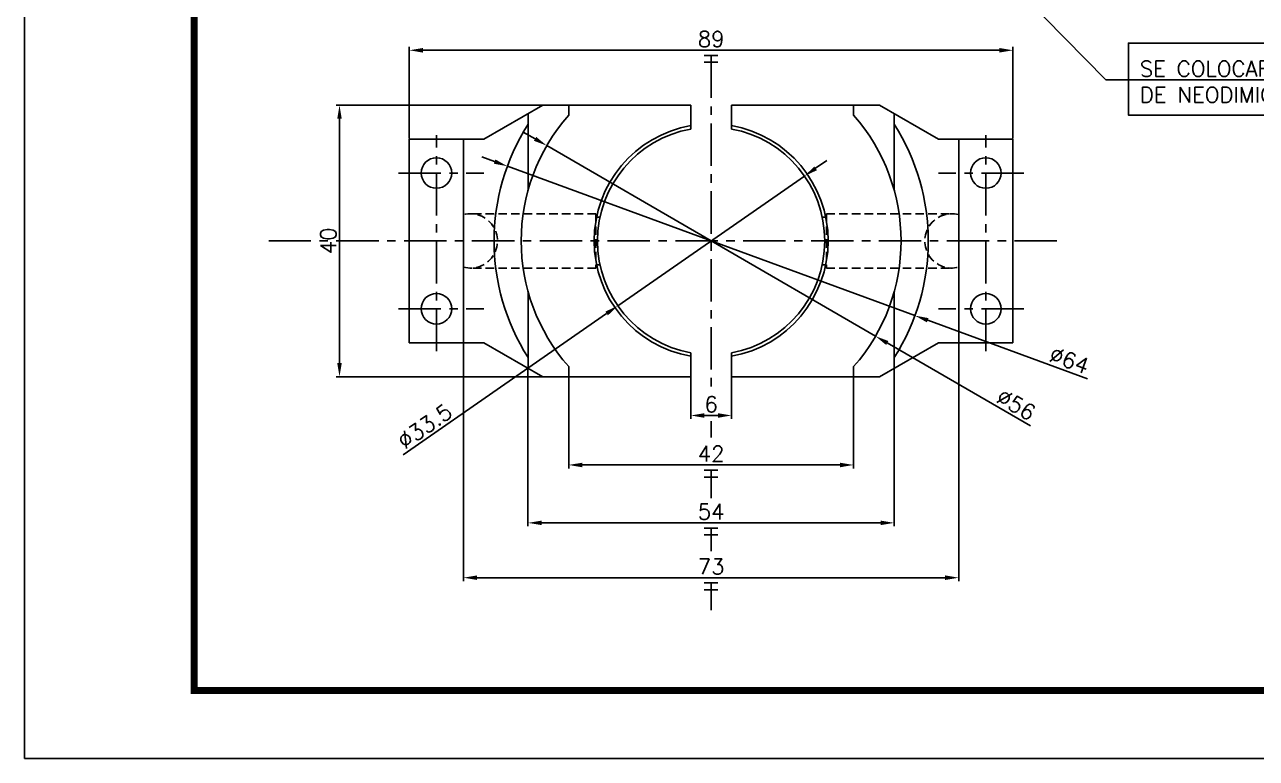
# Model space of a CAD drawing. Extents: x 0 to 420, y 0 to 297.
# Drawn here: x 0 to 181.6, y 0 to 108.1 of the extents above; entities that cross this region are included whole.
import ezdxf
from ezdxf import colors
from ezdxf.entities.mleader import LeaderData, LeaderLine
from ezdxf.math import Vec2, Vec3

# ---------------------------------------------------------------- set-up
doc = ezdxf.new("R2010")
doc.units = 0
doc.header["$LTSCALE"] = 5
doc.header["$MEASUREMENT"] = 0
doc.linetypes.add('CENTER', pattern=[2, 1.25, -0.25, 0.25, -0.25])
doc.linetypes.add('HIDDEN', pattern=[0.375, 0.25, -0.125])
doc.layers.get('0').update_dxf_attribs({"linetype": 'CONTINUOUS'})
doc.layers.get('DEFPOINTS').update_dxf_attribs({"linetype": 'CONTINUOUS'})
for name, color, linetype in [('CL', 1, 'CENTER'), ('CO', 3, 'CONTINUOUS'), ('OC', 1, 'HIDDEN')]:
    doc.layers.add(name, color=color, linetype=linetype)
doc.styles.add('ROMANS', font='ROMANS.SHX')
doc.dimstyles.new('1', dxfattribs={"dimtxt": 2.3, "dimasz": 2, "dimexe": 0.5, "dimexo": 0.0625, "dimgap": 0.5, "dimtad": 1, "dimdec": 4, "dimdsep": 46, "dimtxsty": 'ROMANS', "dimcen": -2, "dimclrt": 7, "dimadec": 0, "dimazin": 0, "dimtfac": 0.869565, "dimtdec": 4, "dimtmove": 0, "dimatfit": 3, "dimfxl": 1, "dimtolj": 1, "dimarcsym": 0})

# ---------------------------------------------------------------- blocks, each defined once
blk = doc.blocks.new('A3G')
blk.add_lwpolyline([(0, 297), (420, 297), (420, 0), (0, 0)], close=True)
at = {"const_width": 1}
blk.add_lwpolyline([(25, 287), (410, 287), (410, 10), (25, 10)], close=True, dxfattribs=at)
blk = doc.blocks.new('*D53')
at = {"layer": 'CO', "color": 0, "lineweight": -2}
for p, q in [((75.25, 91.26), (73.52, 92.26)), ((76.98, 90.26), (125.45, 62.19)), ((148.29, 48.96), (127.18, 61.19))]:
    blk.add_line(p, q, dxfattribs=at)
at = {"layer": 'CO', "color": 0}
for points in [[(75.42, 91.55), (75.09, 90.97), (76.98, 90.26)], [(127.34, 61.48), (127.01, 60.9), (125.45, 62.19)]]:
    blk.add_solid(points, dxfattribs=at)
at = {"layer": 'DEFPOINTS', "color": 0}
for p in [(76.98, 90.26), (125.45, 62.19)]:
    blk.add_point(p, dxfattribs=at)
at = {"layer": 'CO', "color": 7, "insert": (146.17, 52.1), "char_height": 2.3, "attachment_point": 5, "rotation": 329.9248, "style": 'ROMANS'}
blk.add_mtext('\\A1;∅56', dxfattribs=at)
blk = doc.blocks.new('*D54')
at = {"layer": 'CO', "color": 0, "lineweight": -2}
for p, q in [((69.29, 87.92), (67.41, 88.6)), ((71.17, 87.23), (131.26, 65.22)), ((156.7, 55.91), (133.14, 64.53))]:
    blk.add_line(p, q, dxfattribs=at)
at = {"layer": 'CO', "color": 0}
for points in [[(69.4, 88.23), (69.17, 87.6), (71.17, 87.23)], [(133.26, 64.85), (133.03, 64.22), (131.26, 65.22)]]:
    blk.add_solid(points, dxfattribs=at)
at = {"layer": 'DEFPOINTS', "color": 0}
for p in [(71.17, 87.23), (131.26, 65.22)]:
    blk.add_point(p, dxfattribs=at)
at = {"layer": 'CO', "color": 7, "insert": (154.02, 58.65), "char_height": 2.3, "attachment_point": 5, "rotation": 339.8888, "style": 'ROMANS'}
blk.add_mtext('\\A1;∅64', dxfattribs=at)
blk = doc.blocks.new('*D55')
at = {"layer": 'CO', "color": 0, "lineweight": -2}
for p, q in [((98.21, 56.16), (98.21, 50.01)), ((104.21, 56.16), (104.21, 50.01)), ((100.21, 50.51), (102.21, 50.51))]:
    blk.add_line(p, q, dxfattribs=at)
at = {"layer": 'CO', "color": 0}
for points in [[(100.21, 50.84), (100.21, 50.17), (98.21, 50.51)], [(102.21, 50.84), (102.21, 50.17), (104.21, 50.51)]]:
    blk.add_solid(points, dxfattribs=at)
at = {"layer": 'DEFPOINTS', "color": 0}
for p in [(98.21, 56.22), (104.21, 56.22), (104.21, 50.51)]:
    blk.add_point(p, dxfattribs=at)
at = {"layer": 'CO', "color": 7, "insert": (101.21, 52.16), "char_height": 2.3, "attachment_point": 5, "style": 'ROMANS'}
blk.add_mtext('\\A1;6', dxfattribs=at)
blk = doc.blocks.new('*D56')
at = {"layer": 'CO', "color": 0, "lineweight": -2}
for p, q in [((80.21, 56.16), (80.21, 42.72)), ((122.21, 56.16), (122.21, 42.72)), ((82.21, 43.22), (120.21, 43.22))]:
    blk.add_line(p, q, dxfattribs=at)
at = {"layer": 'CO', "color": 0}
for points in [[(82.21, 43.55), (82.21, 42.88), (80.21, 43.22)], [(120.21, 43.55), (120.21, 42.88), (122.21, 43.22)]]:
    blk.add_solid(points, dxfattribs=at)
at = {"layer": 'DEFPOINTS', "color": 0}
for p in [(80.21, 56.22), (122.21, 56.22), (122.21, 43.22)]:
    blk.add_point(p, dxfattribs=at)
at = {"layer": 'CO', "color": 7, "insert": (101.21, 44.87), "char_height": 2.3, "attachment_point": 5, "style": 'ROMANS'}
blk.add_mtext('\\A1;42', dxfattribs=at)
blk = doc.blocks.new('*D57')
at = {"layer": 'CO', "color": 0, "lineweight": -2}
for p, q in [((74.21, 57.41), (74.21, 34.19)), ((128.21, 57.41), (128.21, 34.19)), ((76.21, 34.69), (126.21, 34.69))]:
    blk.add_line(p, q, dxfattribs=at)
at = {"layer": 'CO', "color": 0}
for points in [[(76.21, 35.02), (76.21, 34.36), (74.21, 34.69)], [(126.21, 35.02), (126.21, 34.36), (128.21, 34.69)]]:
    blk.add_solid(points, dxfattribs=at)
at = {"layer": 'DEFPOINTS', "color": 0}
for p in [(74.21, 57.47), (128.21, 57.47), (128.21, 34.69)]:
    blk.add_point(p, dxfattribs=at)
at = {"layer": 'CO', "color": 7, "insert": (101.21, 36.34), "char_height": 2.3, "attachment_point": 5, "style": 'ROMANS'}
blk.add_mtext('\\A1;54', dxfattribs=at)
blk = doc.blocks.new('*D58')
at = {"layer": 'CO', "color": 0, "lineweight": -2}
for p, q in [((64.71, 61.16), (64.71, 26.11)), ((137.71, 61.16), (137.71, 26.11)), ((66.71, 26.61), (135.71, 26.61))]:
    blk.add_line(p, q, dxfattribs=at)
at = {"layer": 'CO', "color": 0}
for points in [[(66.71, 26.95), (66.71, 26.28), (64.71, 26.61)], [(135.71, 26.95), (135.71, 26.28), (137.71, 26.61)]]:
    blk.add_solid(points, dxfattribs=at)
at = {"layer": 'DEFPOINTS', "color": 0}
for p in [(64.71, 61.22), (137.71, 61.22), (137.71, 26.61)]:
    blk.add_point(p, dxfattribs=at)
at = {"layer": 'CO', "color": 7, "insert": (101.21, 28.26), "char_height": 2.3, "attachment_point": 5, "style": 'ROMANS'}
blk.add_mtext('\\A1;73', dxfattribs=at)
blk = doc.blocks.new('*D79')
at = {"layer": 'CO', "color": 0, "lineweight": -2}
for p, q in [((76.31, 96.22), (45.92, 96.22)), ((46.42, 58.22), (46.42, 94.22)), ((76.31, 56.22), (45.92, 56.22))]:
    blk.add_line(p, q, dxfattribs=at)
at = {"layer": 'CO', "color": 0}
for points in [[(46.09, 94.22), (46.75, 94.22), (46.42, 96.22)], [(46.09, 58.22), (46.75, 58.22), (46.42, 56.22)]]:
    blk.add_solid(points, dxfattribs=at)
at = {"layer": 'DEFPOINTS', "color": 0}
for p in [(46.42, 96.22), (76.37, 96.22), (76.37, 56.22)]:
    blk.add_point(p, dxfattribs=at)
at = {"layer": 'CO', "color": 7, "insert": (44.77, 76.22), "char_height": 2.3, "attachment_point": 5, "rotation": 90, "style": 'ROMANS'}
blk.add_mtext('\\A1;40', dxfattribs=at)
blk = doc.blocks.new('*D80')
at = {"layer": 'CO', "color": 0, "lineweight": -2}
for p, q in [((56.71, 91.29), (56.71, 104.81)), ((58.71, 104.31), (143.71, 104.31)), ((145.71, 91.29), (145.71, 104.81))]:
    blk.add_line(p, q, dxfattribs=at)
at = {"layer": 'CO', "color": 0}
for points in [[(58.71, 104.64), (58.71, 103.97), (56.71, 104.31)], [(143.71, 104.64), (143.71, 103.97), (145.71, 104.31)]]:
    blk.add_solid(points, dxfattribs=at)
at = {"layer": 'DEFPOINTS', "color": 0}
for p in [(145.71, 104.31), (56.71, 91.22), (145.71, 91.22)]:
    blk.add_point(p, dxfattribs=at)
at = {"layer": 'CO', "color": 7, "insert": (101.21, 105.96), "char_height": 2.3, "attachment_point": 5, "style": 'ROMANS'}
blk.add_mtext('\\A1;89', dxfattribs=at)
blk = doc.blocks.new('*D90')
at = {"layer": 'CO', "color": 0, "lineweight": -2}
for p, q in [((116.62, 86.92), (118.26, 88.06)), ((114.97, 85.78), (87.45, 66.67)), ((55.79, 44.69), (85.81, 65.53))]:
    blk.add_line(p, q, dxfattribs=at)
at = {"layer": 'CO', "color": 0}
for points in [[(116.43, 87.19), (116.81, 86.64), (114.97, 85.78)], [(85.62, 65.81), (86, 65.26), (87.45, 66.67)]]:
    blk.add_solid(points, dxfattribs=at)
at = {"layer": 'DEFPOINTS', "color": 0}
for p in [(114.97, 85.78), (87.45, 66.67)]:
    blk.add_point(p, dxfattribs=at)
at = {"layer": 'CO', "color": 7, "insert": (58.99, 48.92), "char_height": 2.3, "attachment_point": 5, "rotation": 34.767, "style": 'ROMANS'}
blk.add_mtext('\\A1;∅33.5', dxfattribs=at)

msp = doc.modelspace()

# ---------------------------------------------------------------- linework, layer by layer
for p, q in [((67.7147, 91.22465), (76.37495, 96.22465)), ((74.2147, 94.97743), (74.2147, 83.64085)), ((76.37495, 96.22465), (98.2147, 96.22465)), ((80.2147, 96.22465), (80.2147, 94.74491)), ((98.2147, 92.70381), (98.2147, 96.22465)), ((126.05444, 96.22465), (104.2147, 96.22465)), ((104.2147, 92.70381), (104.2147, 96.22465)), ((122.2147, 96.22465), (122.2147, 94.74491)), ((134.7147, 91.22465), (126.05444, 96.22465)), ((128.2147, 94.97743), (128.2147, 83.64085)), ((56.7147, 61.22465), (56.7147, 91.22465)), ((56.7147, 91.22465), (67.7147, 91.22465)), ((64.7147, 61.22465), (64.7147, 91.22465)), ((145.7147, 91.22465), (134.7147, 91.22465)), ((137.7147, 61.22465), (137.7147, 91.22465)), ((145.7147, 61.22465), (145.7147, 91.22465)), ((64.7147, 80.09764), (64.7147, 72.35167)), ((74.2147, 68.80845), (74.2147, 57.47188)), ((128.2147, 68.80845), (128.2147, 57.47188)), ((56.7147, 61.22465), (67.7147, 61.22465)), ((67.7147, 61.22465), (76.37495, 56.22465)), ((134.7147, 61.22465), (126.05444, 56.22465)), ((145.7147, 61.22465), (134.7147, 61.22465)), ((98.2147, 56.22465), (98.2147, 59.7455)), ((104.2147, 56.22465), (104.2147, 59.7455)), ((80.2147, 57.70439), (80.2147, 56.22465)), ((122.2147, 57.70439), (122.2147, 56.22465)), ((76.37495, 56.22465), (98.2147, 56.22465)), ((126.05444, 56.22465), (104.2147, 56.22465))]:
    msp.add_line(p, q)
for centre in [(60.7147, 86.22465), (141.7147, 86.22465), (60.7147, 66.22465), (141.7147, 66.22465)]:
    msp.add_circle(centre, 2.25)
for radius, start, end in [(28, 138.5903779, 221.4096221), (28, 318.5903779, 41.4096221), (32, 147.538255, 212.461745), (17.25, 100.0154102, 259.9845898), (16.75, 100.3176025, 259.6823975), (17.25, 280.0154102, 79.9845898), (16.75, 280.3176025, 79.6823975), (32, 327.538255, 32.461745)]:
    msp.add_arc((101.2147, 76.22465), radius, start, end)
at = {"layer": 'CL'}
for p, q in [((101.2147, 103.53421), (101.2147, 53.90061)), ((60.7147, 59.96595), (60.7147, 91.80563)), ((141.7147, 59.96595), (141.7147, 91.80563)), ((55.12004, 86.22465), (67.7147, 86.22465)), ((147.30935, 86.22465), (134.7147, 86.22465)), ((152.19843, 76.22465), (36.00411, 76.22465)), ((55.12004, 66.22465), (67.7147, 66.22465)), ((147.30935, 66.22465), (134.7147, 66.22465)), ((101.2147, 49.65882), (101.2147, 47.27125)), ((101.2147, 42.44188), (101.2147, 38.34949)), ((101.2147, 33.91514), (101.2147, 30.51167)), ((101.2147, 25.83849), (101.2147, 21.84665))]:
    msp.add_line(p, q, dxfattribs=at)
at = {"layer": 'CO'}
for p, q in [((102.1866, 103.53421), (100.18648, 103.53421)), ((102.1866, 102.53421), (100.18648, 102.53421)), ((102.1866, 42.44188), (100.18648, 42.44188)), ((102.1866, 41.44188), (100.18648, 41.44188)), ((102.1866, 33.91514), (100.18648, 33.91514)), ((102.1866, 32.91514), (100.18648, 32.91514)), ((102.1866, 25.83849), (100.18648, 25.83849)), ((102.1866, 24.83849), (100.18648, 24.83849))]:
    msp.add_line(p, q, dxfattribs=at)
msp.add_lwpolyline([(211.60892, 105.37344), (162.73187, 105.37344), (162.73187, 94.7554), (211.60892, 94.7554)], close=True, dxfattribs=at)
at = {"layer": 'OC'}
for p, q in [((84.2147, 80.22465), (65.7147, 80.22465)), ((84.2147, 80.22465), (84.2147, 72.22465)), ((118.2147, 80.22465), (118.2147, 72.22465)), ((118.2147, 80.22465), (136.7147, 80.22465)), ((84.83445, 79.72465), (84.2147, 79.72465)), ((117.59494, 79.72465), (118.2147, 79.72465)), ((84.83445, 72.72465), (84.2147, 72.72465)), ((117.59494, 72.72465), (118.2147, 72.72465)), ((84.2147, 72.22465), (65.7147, 72.22465)), ((118.2147, 72.22465), (136.7147, 72.22465))]:
    msp.add_line(p, q, dxfattribs=at)
for centre, start, end in [((65.7147, 76.22465), 255.5224878, 104.4775122), ((136.7147, 76.22465), 75.5224878, 284.4775122)]:
    msp.add_arc(centre, 4, start, end, dxfattribs=at)

# ---------------------------------------------------------------- block references
msp.add_blockref('A3G', (0, 0))

# ---------------------------------------------------------------- dimensions: what is measured, and where the dimension line sits
at = {"layer": 'CO'}
for base, p1, p2, picture, middle in [((145.7147, 104.30821), (56.7147, 91.22465), (145.7147, 91.22465), '*D80', (101.2147, 105.95821)), ((137.7147, 26.61249), (64.7147, 61.22465), (137.7147, 61.22465), '*D58', (101.2147, 28.26249)), ((128.2147, 34.68915), (74.2147, 57.47188), (128.2147, 57.47188), '*D57', (101.2147, 36.33915)), ((122.2147, 43.21588), (80.2147, 56.22465), (122.2147, 56.22465), '*D56', (101.2147, 44.86588)), ((104.2147, 50.50713), (98.2147, 56.22465), (104.2147, 56.22465), '*D55', (101.2147, 52.15713))]:
    dim = msp.add_linear_dim(base=base, p1=p1, p2=p2, dimstyle='1', dxfattribs=at)
    dim.commit()
    dim.dimension.update_dxf_attribs({"geometry": picture, "text_midpoint": middle})
dim = msp.add_linear_dim(base=(46.4198, 96.22465), p1=(76.37495, 56.22465), p2=(76.37495, 96.22465), angle=90, dimstyle='1', dxfattribs=at)
dim.commit()
dim.dimension.update_dxf_attribs({"geometry": '*D79', "text_midpoint": (44.7698, 76.22465)})
for p1, p2, picture, middle in [((76.98439, 90.25648), (125.445, 62.19282), '*D53', (145.34583, 50.66821)), ((114.97445, 85.77617), (87.45494, 66.67313), '*D90', (59.93341, 47.56869)), ((71.16582, 87.22762), (131.26357, 65.22169), '*D54', (153.45102, 57.09733))]:
    dim = msp.add_diameter_dim_2p(p1=p1, p2=p2, dimstyle='1', dxfattribs=at)
    dim.commit()
    dim.dimension.update_dxf_attribs({"geometry": picture, "text_midpoint": middle, "dimtype": 163})

# ---------------------------------------------------------------- leaders
ml = msp.add_multileader_mtext('Standard', dxfattribs=at)
ml.set_content('SE COLOCARAN 2 IMANES\\PDE NEODIMIO %%C8x4mm', color=7, style='ROMANS')
ml.set_leader_properties(color=256, linetype='ByLayer', lineweight=-1)
ml.build(insert=Vec2(0, 0))
ml.multileader.update_dxf_attribs({"text_left_attachment_type": 6, "text_right_attachment_type": 5, "dogleg_length": 4, "arrow_head_size": 2.3})
ctx = ml.context
ctx.base_point, ctx.char_height, ctx.arrow_head_size, ctx.landing_gap_size, ctx.plane_origin = Vec3(163.42448, 99.96911), 2.3, 2.3, 1, Vec3(121.12462, 138.84461)
ctx.left_attachment, ctx.right_attachment = 6, 5
notes = []
notes.append((ctx, [(0, (1, 1, 0), (159.42448, 99.96911), (1, 0), 4, [(0, [(121.12462, 138.84461)], 0, [])])]))
ctx.mtext.insert, ctx.mtext.flow_direction = Vec3(164.42448, 102.72911), 5
for ctx, leaders in notes:
    for number, flags, end, landing, length, lines in leaders:
        leader = LeaderData()
        leader.index, (leader.has_last_leader_line, leader.has_dogleg_vector, leader.attachment_direction) = number, flags
        leader.last_leader_point, leader.dogleg_vector, leader.dogleg_length = Vec3(end), Vec3(landing), length
        for number, points, colour, breaks in lines:
            line = LeaderLine()
            line.index, line.vertices, line.color, line.breaks = number, Vec3.list(points), colors.encode_raw_color(colour), breaks
            leader.lines.append(line)
        ctx.leaders.append(leader)

doc.saveas('drawing.dxf')
